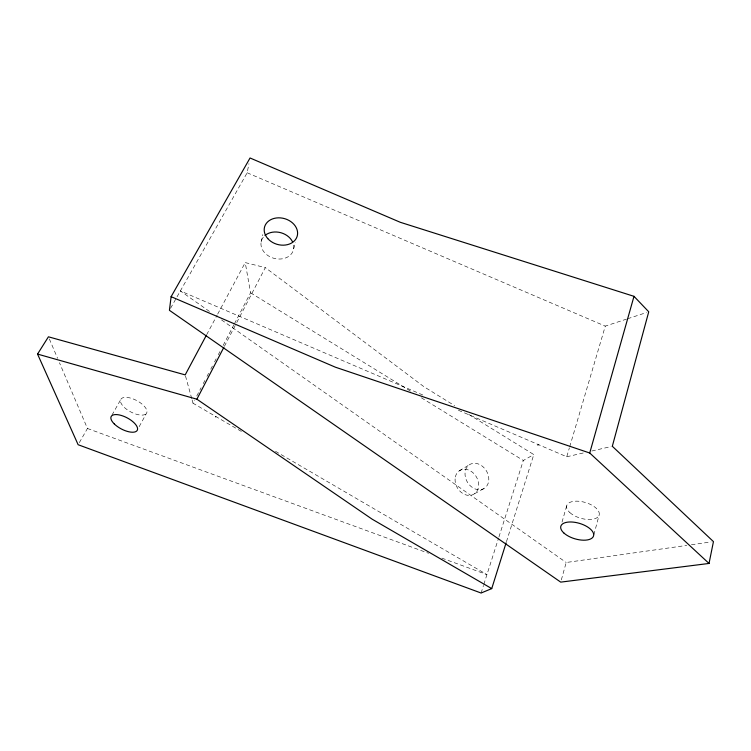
<?xml version="1.0" encoding="UTF-8"?>
<svg xmlns="http://www.w3.org/2000/svg" width="751" height="751" viewBox="0 0 751 751"><rect width="100%" height="100%" fill="white"/><g stroke="black" fill="none" stroke-linecap="round" stroke-linejoin="round"><path stroke-width="0.56" stroke-dasharray="3.75 2.82" d="M170.571 308.267L247.154 172.786L248.938 163.68M261.076 242.179L262.822 234.584M593.853 534.806L599.148 515.036M293.707 248.656L295.453 242.226M561.326 579.941L566.188 562.499L686.78 545.395M562.02 522.114L566.695 505.836M458.382 410.262L566.752 456.777L569.389 447.84M569.718 446.723L605.287 326.122L626.456 319.147M506.456 541.696L533.801 454.571L466.521 413.022M481.081 593.018L483.494 585.442M483.841 584.362L498.598 538.054M498.946 536.937L523.316 460.476L533.801 454.571M224.371 346.352L236.227 323.559M236.762 322.526L265.319 267.619L423.977 386.746L454.646 405.69M241.371 431.421L193.016 403.221L194.631 400.123M196.781 396.002L201.09 387.741M203.239 383.611L204.854 380.522M207.004 376.392L208.618 373.294M210.768 369.163L212.383 366.075M214.533 361.944L216.147 358.847M218.297 354.716L219.912 351.618M223.141 345.432L233.89 324.789M234.434 323.756L250.562 292.796L245.22 262.587L265.319 267.619M206.675 334.702L217.133 315.129M217.687 314.096L245.22 262.587M139.17 426.699L146.323 413.566A14.616 6.412 27.9 0 0 131.012 398.218A14.616 6.412 27.9 0 0 123.849 406.948A14.616 6.412 27.9 0 0 146.323 413.566M111.955 415.143L121.042 399.025M79.296 442.696L87.454 428.483L59.442 362.686M538.12 444.489L537.519 445.259L539.04 444.883M216.11 416.683L215.603 417.199L215.368 416.251M459.227 470.877L469.178 464.907M474.585 493.707L484.78 488.056M627.573 318.771L646.517 312.538M566.752 456.777L584.982 452.581M591.816 451.004L611.183 446.535M691.418 544.738L711.131 541.94M87.454 428.483L428.614 553.28M441.823 558.115L486.939 574.618L273.711 450.281M247.154 172.786L605.287 326.122M422.813 395.007L180.362 290.947L210.036 311.834M250.562 292.796L411.417 391.684M421.414 397.823L523.316 460.476M221.526 319.917L566.188 562.499M49.35 338.964L57.611 358.377M185.497 375.979L191.815 398.865M192.115 399.954L193.016 403.221M293.641 245.155A16.663 13.255 15.7 0 1 273.768 258.269A16.663 13.255 15.7 0 1 263.704 236.715M465.038 472.989A13.969 11.049 58.9 0 0 482.189 489.361A13.969 11.049 58.9 0 0 483.522 467.244A13.969 11.049 58.9 0 0 465.038 472.989M455.097 478.866A13.771 10.974 59 0 0 472.022 495.003A13.771 10.974 59 0 0 473.43 473.139A13.771 10.974 59 0 0 455.097 478.866M569.878 512.604A16.869 8.214 16.2 0 0 598.003 516.923A16.869 8.214 16.2 0 0 580.955 501.499A16.869 8.214 16.2 0 0 569.878 512.604"/><path stroke-width="1.13" d="M171.115 296.673L169.416 310.304L560.725 582.128L709.028 563.447L713.45 541.612L612.318 446.272L648.742 311.796L633.994 296.326L400.255 222.277L250.045 157.982L171.115 296.673L335.368 367.183L589.723 453.003L709.028 563.447M589.723 453.003L633.994 296.326M206.121 335.735L185.197 374.89L48.43 336.805L37.55 354.087L78.132 444.723L481.081 593.018L491.736 588.606L506.108 542.813M37.55 354.087L196.884 399.194L223.826 347.394M491.736 588.606L372.214 519.223L196.884 399.194M265 235.457A16.663 13.255 15.7 0 1 292.477 241.681M114.312 423.968A14.767 6.271 27.8 0 0 136.964 430.745A14.767 6.271 27.8 0 0 121.371 415.472A14.767 6.271 27.8 0 0 114.312 423.968M564.039 533.154A17.066 8.054 16.5 0 0 592.426 537.744A17.066 8.054 16.5 0 0 575.116 522.367A17.066 8.054 16.5 0 0 564.039 533.154M267.816 238.63A16.954 13.387 15.8 0 0 296.448 238.058A16.954 13.387 15.8 0 0 278.424 217.828A16.954 13.387 15.8 0 0 267.816 238.63"/></g></svg>
